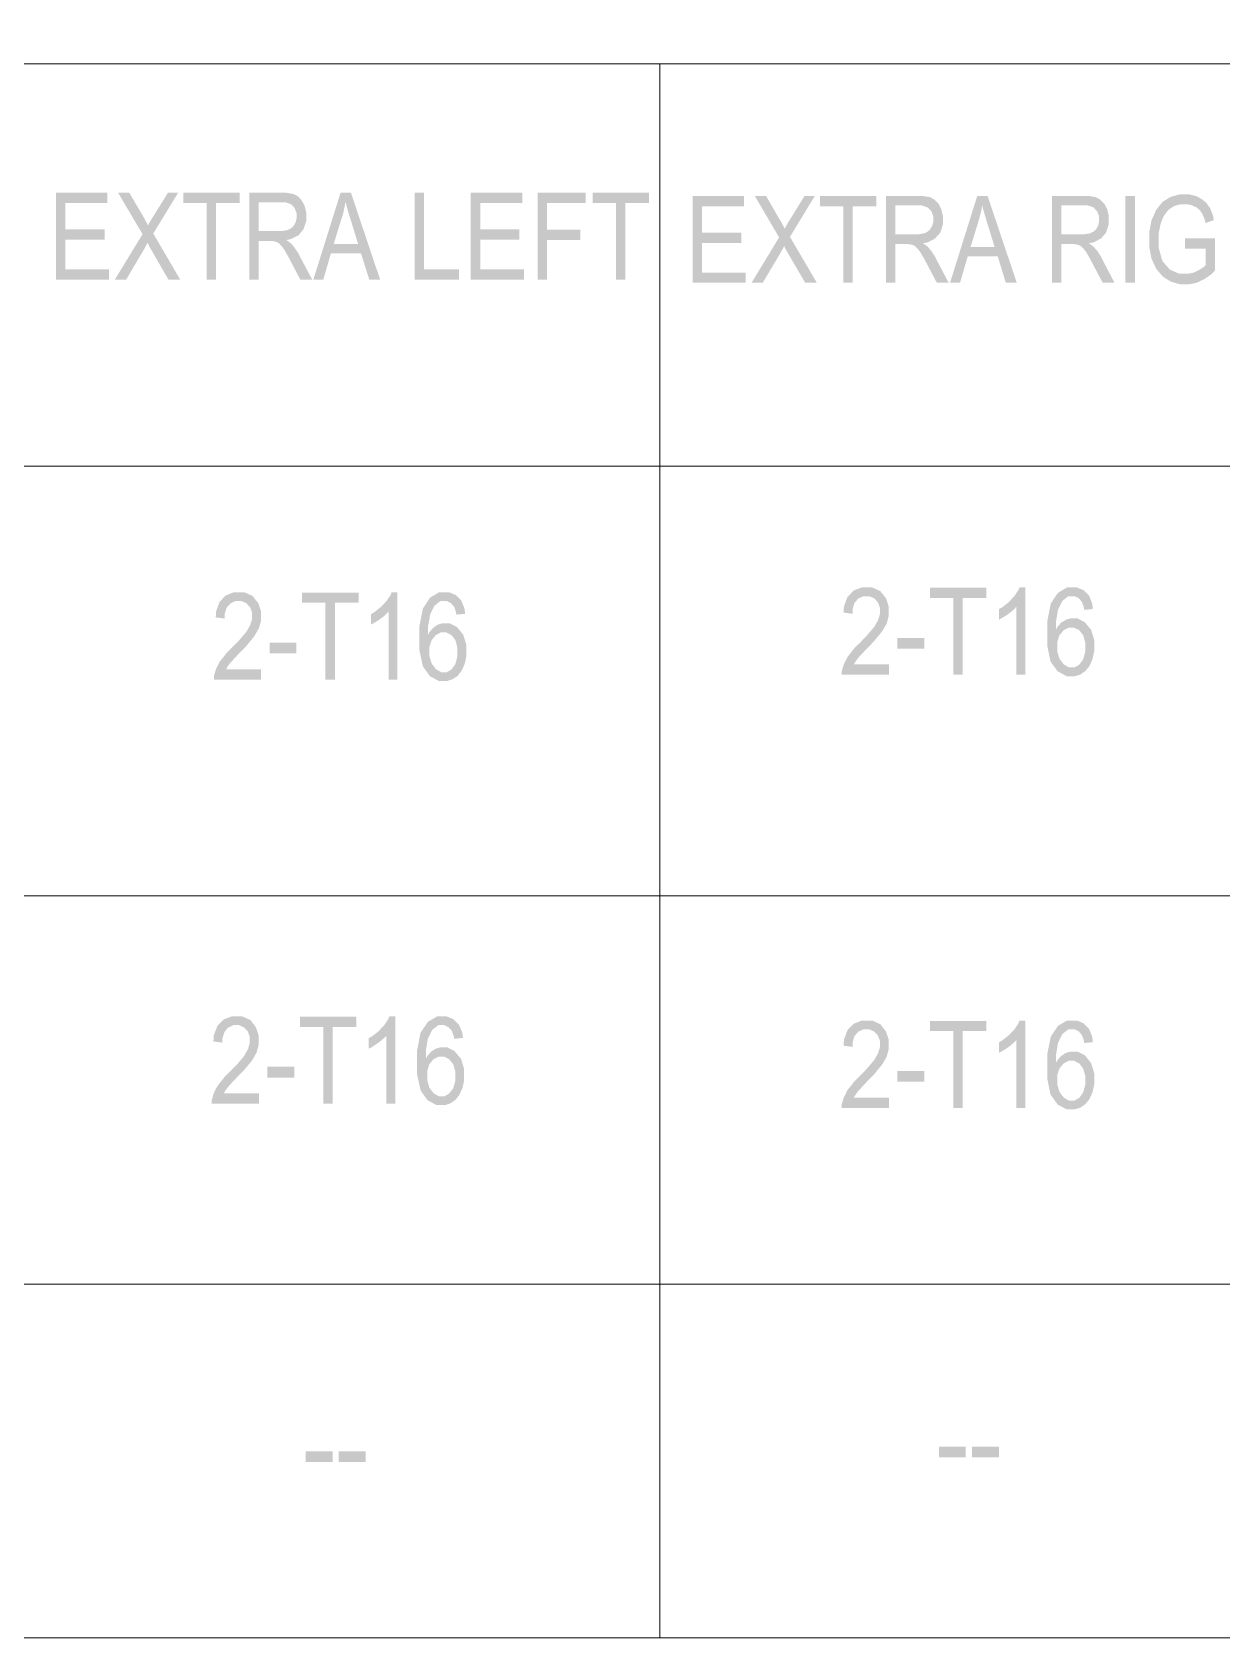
# Model space of a CAD drawing. Header units: millimetres. Extents: x 51.5 to 74.8, y 0.8 to 17.2.
# Drawn here: x 65.561 to 66.636, y 14.531 to 15.981 of the extents above; entities that cross this region are included whole.
import ezdxf

# ---------------------------------------------------------------- set-up
doc = ezdxf.new("R2010")
doc.units = ezdxf.units.MM
doc.layers.add('PDF_Geomertry', color=7, linetype='Continuous')
doc.layers.add('PDF_Solid Fills', color=7, linetype='Continuous')

msp = doc.modelspace()

# ---------------------------------------------------------------- hatches: boundary and pattern name
at = {"layer": 'PDF_Solid Fills', "transparency": 33554559}
for points in [[(65.5829, 15.7577), (65.5829, 15.8362), (65.6294, 15.8362), (65.6294, 15.827), (65.5913, 15.827), (65.5913, 15.803), (65.627, 15.803), (65.627, 15.7937), (65.5913, 15.7937), (65.5913, 15.767), (65.6309, 15.767), (65.6309, 15.7577)], [(65.6361, 15.7577), (65.6611, 15.7987), (65.639, 15.8362), (65.6491, 15.8362), (65.6609, 15.8161), (65.6627, 15.813), (65.6652, 15.8083), (65.6661, 15.8065), (65.667, 15.8086), (65.6697, 15.813), (65.6712, 15.8154), (65.6841, 15.8362), (65.6933, 15.8362), (65.6708, 15.7993), (65.6951, 15.7577), (65.6845, 15.7577), (65.6683, 15.7858), (65.6677, 15.7869), (65.6663, 15.7895), (65.6657, 15.7909), (65.6645, 15.7888), (65.663, 15.7859), (65.6625, 15.7851), (65.6463, 15.7577)], [(65.7191, 15.7577), (65.7191, 15.827), (65.6979, 15.827), (65.6979, 15.8362), (65.7488, 15.8362), (65.7488, 15.827), (65.7276, 15.827), (65.7276, 15.7577)], [(65.9069, 15.7577), (65.9069, 15.8362), (65.9154, 15.8362), (65.9154, 15.767), (65.947, 15.767), (65.947, 15.7577)], [(65.9576, 15.7577), (65.9576, 15.8362), (66.0041, 15.8362), (66.0041, 15.827), (65.9661, 15.827), (65.9661, 15.803), (66.0016, 15.803), (66.0016, 15.7937), (65.9661, 15.7937), (65.9661, 15.767), (66.0057, 15.767), (66.0057, 15.7577)], [(66.018, 15.7577), (66.018, 15.8362), (66.0613, 15.8362), (66.0613, 15.827), (66.0265, 15.827), (66.0265, 15.8027), (66.0566, 15.8027), (66.0566, 15.7934), (66.0265, 15.7934), (66.0265, 15.7577)], [(66.0887, 15.7577), (66.0887, 15.827), (66.0676, 15.827), (66.0676, 15.8362), (66.1186, 15.8362), (66.1186, 15.827), (66.0972, 15.827), (66.0972, 15.7577)], [(66.158, 15.7548), (66.158, 15.8333), (66.2045, 15.8333), (66.2045, 15.824), (66.1665, 15.824), (66.1665, 15.8001), (66.202, 15.8001), (66.202, 15.7908), (66.1665, 15.7908), (66.1665, 15.7641), (66.2059, 15.7641), (66.2059, 15.7548)], [(66.2112, 15.7548), (66.2361, 15.7958), (66.2141, 15.8333), (66.2243, 15.8333), (66.2359, 15.8131), (66.2379, 15.8101), (66.2404, 15.8052), (66.2411, 15.8036), (66.2422, 15.8056), (66.2447, 15.8101), (66.2462, 15.8124), (66.2591, 15.8333), (66.2684, 15.8333), (66.2459, 15.7963), (66.2702, 15.7548), (66.2597, 15.7548), (66.2434, 15.7827), (66.2427, 15.784), (66.2413, 15.7865), (66.2407, 15.788), (66.2397, 15.7859), (66.238, 15.783), (66.2376, 15.7822), (66.2213, 15.7548)], [(66.2941, 15.7548), (66.2941, 15.824), (66.2729, 15.824), (66.2729, 15.8333), (66.324, 15.8333), (66.324, 15.824), (66.3026, 15.824), (66.3026, 15.7548)], [(66.6026, 15.7856), (66.6026, 15.7949), (66.6298, 15.7949), (66.6298, 15.7658), (66.6268, 15.7627), (66.6202, 15.7581), (66.6169, 15.7566), (66.6136, 15.7549), (66.6066, 15.7534), (66.6032, 15.7534), (66.5984, 15.7534), (66.5901, 15.7558), (66.5863, 15.7581), (66.5826, 15.7605), (66.5768, 15.7674), (66.5747, 15.7719), (66.5725, 15.7765), (66.5704, 15.7873), (66.5704, 15.7937), (66.5704, 15.8001), (66.5725, 15.8113), (66.5747, 15.8161), (66.5768, 15.8208), (66.5825, 15.8279), (66.5861, 15.8301), (66.5895, 15.8323), (66.5979, 15.8347), (66.6026, 15.8347), (66.6062, 15.8347), (66.6123, 15.8333), (66.615, 15.832), (66.6176, 15.8306), (66.622, 15.827), (66.6237, 15.8245), (66.6254, 15.8222), (66.628, 15.8156), (66.6288, 15.8113), (66.6212, 15.8088), (66.6205, 15.8122), (66.6184, 15.817), (66.6173, 15.8187), (66.6161, 15.8204), (66.613, 15.823), (66.6111, 15.8238), (66.6091, 15.8248), (66.6048, 15.8258), (66.6025, 15.8258), (66.5988, 15.8258), (66.5929, 15.8241), (66.5902, 15.8223), (66.5877, 15.8206), (66.5837, 15.8154), (66.5822, 15.8118), (66.5807, 15.8081), (66.579, 15.7994), (66.579, 15.7943), (66.579, 15.7863), (66.5823, 15.7745), (66.5857, 15.7706), (66.589, 15.7668), (66.5976, 15.7629), (66.6029, 15.7629), (66.6054, 15.7629), (66.6105, 15.764), (66.6132, 15.7652), (66.6158, 15.7665), (66.62, 15.7693), (66.6215, 15.7709), (66.6215, 15.7856)], [(65.7682, 15.4058), (65.7682, 15.3965), (65.7257, 15.3965), (65.7255, 15.3994), (65.7273, 15.4056), (65.729, 15.4091), (65.7308, 15.4126), (65.7373, 15.4208), (65.742, 15.4255), (65.7476, 15.4311), (65.755, 15.4397), (65.7566, 15.4426), (65.7583, 15.4456), (65.7601, 15.4512), (65.7601, 15.4538), (65.7601, 15.4569), (65.7583, 15.4618), (65.7565, 15.4636), (65.7548, 15.4655), (65.7505, 15.4674), (65.7479, 15.4674), (65.7451, 15.4674), (65.7407, 15.4654), (65.7388, 15.4633), (65.737, 15.4613), (65.7352, 15.4554), (65.7352, 15.4516), (65.7272, 15.4526), (65.7276, 15.4583), (65.7308, 15.4668), (65.7336, 15.4697), (65.7363, 15.4724), (65.7436, 15.4754), (65.7482, 15.4754), (65.753, 15.4754), (65.7605, 15.472), (65.763, 15.4687), (65.7657, 15.4654), (65.7682, 15.4579), (65.7682, 15.4536), (65.7682, 15.4498), (65.7662, 15.4427), (65.7641, 15.4393), (65.7622, 15.4358), (65.7547, 15.4266), (65.7491, 15.4209), (65.7457, 15.4173), (65.7411, 15.4123), (65.74, 15.4111), (65.739, 15.4098), (65.7373, 15.4072), (65.7366, 15.4058)], [(65.8263, 15.3965), (65.8263, 15.4658), (65.8051, 15.4658), (65.8051, 15.4751), (65.8562, 15.4751), (65.8562, 15.4658), (65.8348, 15.4658), (65.8348, 15.3965)], [(65.8912, 15.3965), (65.8833, 15.3965), (65.8833, 15.4579), (65.8819, 15.4563), (65.8783, 15.453), (65.8759, 15.4513), (65.8737, 15.4497), (65.8694, 15.4472), (65.8676, 15.4463), (65.8676, 15.4556), (65.8708, 15.4576), (65.8766, 15.4622), (65.8791, 15.4648), (65.8816, 15.4676), (65.8851, 15.4727), (65.8861, 15.4754), (65.8912, 15.4754)], [(66.3354, 15.4102), (66.3354, 15.4009), (66.2927, 15.4009), (66.2926, 15.4037), (66.2944, 15.4099), (66.2962, 15.4134), (66.2979, 15.417), (66.3044, 15.4252), (66.3093, 15.4299), (66.3147, 15.4355), (66.322, 15.444), (66.3237, 15.447), (66.3254, 15.4499), (66.3272, 15.4556), (66.3272, 15.4583), (66.3272, 15.4612), (66.3254, 15.4661), (66.3237, 15.468), (66.3219, 15.4699), (66.3176, 15.4718), (66.315, 15.4718), (66.3122, 15.4718), (66.3077, 15.4697), (66.3059, 15.4677), (66.3041, 15.4656), (66.3025, 15.4598), (66.3025, 15.4559), (66.2943, 15.457), (66.2947, 15.4626), (66.2979, 15.4712), (66.3007, 15.474), (66.3034, 15.4769), (66.3108, 15.4797), (66.3152, 15.4797), (66.3202, 15.4797), (66.3276, 15.4763), (66.3302, 15.473), (66.3327, 15.4698), (66.3352, 15.4622), (66.3352, 15.458), (66.3352, 15.4543), (66.3333, 15.447), (66.3313, 15.4436), (66.3293, 15.4402), (66.3218, 15.4311), (66.3162, 15.4252), (66.3127, 15.4216), (66.3082, 15.4168), (66.307, 15.4154), (66.3061, 15.4141), (66.3044, 15.4115), (66.3037, 15.4102)], [(66.3934, 15.4009), (66.3934, 15.4701), (66.3723, 15.4701), (66.3723, 15.4794), (66.4233, 15.4794), (66.4233, 15.4701), (66.4019, 15.4701), (66.4019, 15.4009)], [(66.4584, 15.4009), (66.4504, 15.4009), (66.4504, 15.4623), (66.4491, 15.4606), (66.4454, 15.4574), (66.4432, 15.4558), (66.4408, 15.4541), (66.4366, 15.4516), (66.4347, 15.4506), (66.4347, 15.4601), (66.4379, 15.4619), (66.4437, 15.4665), (66.4462, 15.4693), (66.4487, 15.4719), (66.4522, 15.4772), (66.4533, 15.4797), (66.4584, 15.4797)], [(65.7662, 15.0227), (65.7662, 15.0136), (65.7236, 15.0136), (65.7236, 15.0163), (65.7252, 15.0226), (65.727, 15.0261), (65.7288, 15.0295), (65.7354, 15.0379), (65.7401, 15.0426), (65.7457, 15.048), (65.7529, 15.0566), (65.7545, 15.0597), (65.7563, 15.0626), (65.758, 15.0683), (65.758, 15.0708), (65.758, 15.0738), (65.7562, 15.0787), (65.7545, 15.0806), (65.7527, 15.0824), (65.7484, 15.0844), (65.7459, 15.0844), (65.7432, 15.0844), (65.7386, 15.0823), (65.7368, 15.0804), (65.7351, 15.0783), (65.7333, 15.0724), (65.7333, 15.0686), (65.7251, 15.0697), (65.7255, 15.0752), (65.7287, 15.0837), (65.7315, 15.0866), (65.7343, 15.0895), (65.7416, 15.0923), (65.7461, 15.0923), (65.7511, 15.0923), (65.7586, 15.089), (65.7611, 15.0856), (65.7636, 15.0823), (65.7661, 15.0748), (65.7661, 15.0706), (65.7661, 15.0669), (65.7641, 15.0597), (65.7622, 15.0562), (65.7602, 15.0527), (65.7526, 15.0436), (65.747, 15.0379), (65.7436, 15.0343), (65.739, 15.0294), (65.738, 15.028), (65.7369, 15.0268), (65.7352, 15.0241), (65.7347, 15.0227)], [(65.8244, 15.0136), (65.8244, 15.0827), (65.8032, 15.0827), (65.8032, 15.092), (65.8541, 15.092), (65.8541, 15.0827), (65.8329, 15.0827), (65.8329, 15.0136)], [(65.8893, 15.0136), (65.8813, 15.0136), (65.8813, 15.0748), (65.88, 15.0733), (65.8762, 15.0701), (65.874, 15.0684), (65.8716, 15.0668), (65.8675, 15.0641), (65.8655, 15.0633), (65.8655, 15.0727), (65.8688, 15.0745), (65.8745, 15.0791), (65.877, 15.0818), (65.8795, 15.0845), (65.883, 15.0898), (65.8841, 15.0923), (65.8893, 15.0923)], [(66.3354, 15.019), (66.3354, 15.0097), (66.2927, 15.0097), (66.2926, 15.0126), (66.2944, 15.0188), (66.2962, 15.0223), (66.2979, 15.0258), (66.3044, 15.034), (66.3093, 15.0387), (66.3147, 15.0443), (66.322, 15.0529), (66.3237, 15.0558), (66.3254, 15.0588), (66.3272, 15.0644), (66.3272, 15.067), (66.3272, 15.0701), (66.3254, 15.0749), (66.3237, 15.0768), (66.3219, 15.0787), (66.3176, 15.0806), (66.315, 15.0806), (66.3122, 15.0806), (66.3077, 15.0786), (66.3059, 15.0765), (66.3041, 15.0745), (66.3025, 15.0686), (66.3025, 15.0648), (66.2943, 15.0658), (66.2947, 15.0715), (66.2979, 15.0799), (66.3007, 15.0829), (66.3034, 15.0856), (66.3108, 15.0886), (66.3152, 15.0886), (66.3202, 15.0886), (66.3276, 15.0852), (66.3302, 15.0819), (66.3327, 15.0786), (66.3352, 15.0711), (66.3352, 15.0668), (66.3352, 15.063), (66.3333, 15.0559), (66.3313, 15.0524), (66.3293, 15.049), (66.3218, 15.0398), (66.3162, 15.0341), (66.3127, 15.0305), (66.3082, 15.0255), (66.307, 15.0243), (66.3061, 15.0229), (66.3044, 15.0204), (66.3037, 15.019)], [(66.3934, 15.0097), (66.3934, 15.079), (66.3723, 15.079), (66.3723, 15.0883), (66.4233, 15.0883), (66.4233, 15.079), (66.4019, 15.079), (66.4019, 15.0097)], [(66.4584, 15.0097), (66.4504, 15.0097), (66.4504, 15.0711), (66.4491, 15.0695), (66.4454, 15.0662), (66.4432, 15.0645), (66.4408, 15.0629), (66.4366, 15.0604), (66.4347, 15.0595), (66.4347, 15.0688), (66.4379, 15.0708), (66.4437, 15.0754), (66.4462, 15.078), (66.4487, 15.0806), (66.4522, 15.0859), (66.4533, 15.0886), (66.4584, 15.0886)]]:
    msp.add_hatch(color=256, dxfattribs=at).paths.add_polyline_path(points)
h = msp.add_hatch(color=256, dxfattribs=at)
h.paths.add_polyline_path([(65.7575, 15.7577), (65.7575, 15.8362), (65.7861, 15.8362), (65.7905, 15.8362), (65.797, 15.8351), (65.7993, 15.8341), (65.8013, 15.833), (65.8048, 15.8293), (65.8062, 15.8268), (65.8076, 15.8241), (65.809, 15.8183), (65.809, 15.8149), (65.809, 15.8105), (65.8066, 15.8033), (65.8043, 15.8005), (65.802, 15.7977), (65.7952, 15.7943), (65.7909, 15.7934), (65.7926, 15.7924), (65.7954, 15.7902), (65.7963, 15.7891), (65.7982, 15.7869), (65.8015, 15.7819), (65.803, 15.7791), (65.8143, 15.7577), (65.8036, 15.7577), (65.795, 15.7741), (65.7925, 15.7788), (65.7887, 15.7854), (65.7873, 15.787), (65.7861, 15.7887), (65.7837, 15.7909), (65.7825, 15.7915), (65.7812, 15.792), (65.778, 15.7926), (65.7758, 15.7926), (65.7659, 15.7926), (65.7659, 15.7577)])
h.paths.add_polyline_path([(65.7659, 15.8016), (65.7844, 15.8016), (65.7873, 15.8016), (65.7919, 15.8024), (65.7934, 15.8031), (65.795, 15.8038), (65.7975, 15.8061), (65.7984, 15.8077), (65.7993, 15.8093), (65.8002, 15.8129), (65.8002, 15.8148), (65.8002, 15.8179), (65.7984, 15.8224), (65.7968, 15.8243), (65.795, 15.8259), (65.7898, 15.8276), (65.7863, 15.8276), (65.7659, 15.8276)])
h = msp.add_hatch(color=256, dxfattribs=at)
h.paths.add_polyline_path([(65.8154, 15.7577), (65.84, 15.8362), (65.8493, 15.8362), (65.8757, 15.7577), (65.8659, 15.7577), (65.8584, 15.7815), (65.8313, 15.7815), (65.8244, 15.7577)])
h.paths.add_polyline_path([(65.8338, 15.7899), (65.8558, 15.7899), (65.8491, 15.8118), (65.8475, 15.8168), (65.8452, 15.8248), (65.8445, 15.828), (65.8438, 15.8243), (65.8422, 15.8168), (65.8409, 15.813)])
h = msp.add_hatch(color=256, dxfattribs=at)
h.paths.add_polyline_path([(66.3326, 15.7548), (66.3326, 15.8333), (66.3611, 15.8333), (66.3655, 15.8333), (66.3722, 15.8322), (66.3743, 15.8311), (66.3765, 15.8299), (66.38, 15.8263), (66.3813, 15.8238), (66.3826, 15.8212), (66.384, 15.8154), (66.384, 15.8119), (66.384, 15.8074), (66.3818, 15.8002), (66.3794, 15.7976), (66.377, 15.7948), (66.3704, 15.7913), (66.3659, 15.7905), (66.3677, 15.7894), (66.3705, 15.7873), (66.3713, 15.7862), (66.3733, 15.784), (66.3766, 15.779), (66.378, 15.7762), (66.3893, 15.7548), (66.3786, 15.7548), (66.37, 15.7711), (66.3675, 15.7759), (66.3637, 15.7823), (66.3625, 15.784), (66.3612, 15.7856), (66.3587, 15.788), (66.3576, 15.7886), (66.3563, 15.7891), (66.353, 15.7897), (66.3509, 15.7897), (66.3411, 15.7897), (66.3411, 15.7548)])
h.paths.add_polyline_path([(66.3411, 15.7987), (66.3594, 15.7987), (66.3625, 15.7987), (66.367, 15.7994), (66.3686, 15.8002), (66.3701, 15.8009), (66.3726, 15.8031), (66.3734, 15.8047), (66.3744, 15.8063), (66.3754, 15.8098), (66.3754, 15.8119), (66.3754, 15.8149), (66.3736, 15.8195), (66.3718, 15.8212), (66.3701, 15.823), (66.365, 15.8247), (66.3615, 15.8247), (66.3411, 15.8247)])
h = msp.add_hatch(color=256, dxfattribs=at)
h.paths.add_polyline_path([(66.3905, 15.7548), (66.4151, 15.8333), (66.4244, 15.8333), (66.4508, 15.7548), (66.4409, 15.7548), (66.4336, 15.7786), (66.4065, 15.7786), (66.3995, 15.7548)])
h.paths.add_polyline_path([(66.409, 15.787), (66.4308, 15.787), (66.4241, 15.8088), (66.4226, 15.8138), (66.4202, 15.8219), (66.4195, 15.8251), (66.419, 15.8213), (66.4172, 15.8138), (66.4161, 15.8101)])
h = msp.add_hatch(color=256, dxfattribs=at)
h.paths.add_polyline_path([(66.4825, 15.7548), (66.4825, 15.8333), (66.5109, 15.8333), (66.5154, 15.8333), (66.522, 15.8322), (66.5241, 15.8311), (66.5262, 15.8299), (66.5298, 15.8263), (66.5311, 15.8238), (66.5325, 15.8212), (66.5338, 15.8154), (66.5338, 15.8119), (66.5338, 15.8074), (66.5315, 15.8002), (66.5293, 15.7976), (66.5269, 15.7948), (66.5202, 15.7913), (66.5158, 15.7905), (66.5176, 15.7894), (66.5202, 15.7873), (66.5212, 15.7862), (66.5232, 15.784), (66.5265, 15.779), (66.5279, 15.7762), (66.5391, 15.7548), (66.5284, 15.7548), (66.5198, 15.7711), (66.5173, 15.7759), (66.5136, 15.7823), (66.5123, 15.784), (66.5111, 15.7856), (66.5086, 15.788), (66.5073, 15.7886), (66.5062, 15.7891), (66.5029, 15.7897), (66.5007, 15.7897), (66.4909, 15.7897), (66.4909, 15.7548)])
h.paths.add_polyline_path([(66.4909, 15.7987), (66.5093, 15.7987), (66.5123, 15.7987), (66.5168, 15.7994), (66.5184, 15.8002), (66.52, 15.8009), (66.5225, 15.8031), (66.5233, 15.8047), (66.5243, 15.8063), (66.5251, 15.8098), (66.5251, 15.8119), (66.5251, 15.8149), (66.5234, 15.8195), (66.5216, 15.8212), (66.52, 15.823), (66.5147, 15.8247), (66.5113, 15.8247), (66.4909, 15.8247)])
h = msp.add_hatch(color=256, dxfattribs=at)
h.paths.add_polyline_path([(65.9525, 15.4559), (65.9447, 15.4551), (65.944, 15.4581), (65.9425, 15.4624), (65.9413, 15.4637), (65.9397, 15.4655), (65.9359, 15.4674), (65.9337, 15.4674), (65.9302, 15.4674), (65.9247, 15.4631), (65.9226, 15.4588), (65.9209, 15.4552), (65.919, 15.4443), (65.919, 15.437), (65.9204, 15.4395), (65.9238, 15.4434), (65.9259, 15.4448), (65.9279, 15.4461), (65.9323, 15.4474), (65.9345, 15.4474), (65.9384, 15.4474), (65.9451, 15.444), (65.948, 15.4405), (65.9508, 15.437), (65.9537, 15.4277), (65.9537, 15.422), (65.9537, 15.418), (65.9522, 15.4109), (65.9508, 15.4077), (65.9494, 15.4045), (65.9457, 15.3998), (65.9434, 15.3983), (65.9412, 15.3968), (65.9362, 15.3952), (65.9336, 15.3952), (65.9287, 15.3952), (65.9207, 15.3995), (65.9175, 15.404), (65.9143, 15.4084), (65.9112, 15.423), (65.9112, 15.4333), (65.9112, 15.4447), (65.9144, 15.4608), (65.9176, 15.4656), (65.9208, 15.4705), (65.9291, 15.4754), (65.9341, 15.4754), (65.9379, 15.4754), (65.944, 15.4729), (65.9465, 15.4704), (65.949, 15.4679), (65.9519, 15.4606)])
h.paths.add_polyline_path([(65.9202, 15.422), (65.9202, 15.4177), (65.9223, 15.4109), (65.9243, 15.4083), (65.9262, 15.4058), (65.9309, 15.4031), (65.9336, 15.4031), (65.9359, 15.4031), (65.9401, 15.4055), (65.9419, 15.408), (65.9437, 15.4105), (65.9455, 15.4172), (65.9455, 15.4213), (65.9455, 15.4256), (65.9437, 15.432), (65.9419, 15.4344), (65.9401, 15.4366), (65.9357, 15.439), (65.933, 15.439), (65.9305, 15.439), (65.9259, 15.4366), (65.9241, 15.4344), (65.9222, 15.432), (65.9202, 15.4259)])
h = msp.add_hatch(color=256, dxfattribs=at)
h.paths.add_polyline_path([(66.5195, 15.4602), (66.5118, 15.4594), (66.5112, 15.4624), (66.5095, 15.4668), (66.5084, 15.468), (66.5069, 15.4699), (66.503, 15.4718), (66.5008, 15.4718), (66.4973, 15.4718), (66.4919, 15.4674), (66.4898, 15.4633), (66.488, 15.4595), (66.4862, 15.4486), (66.4861, 15.4413), (66.4875, 15.444), (66.4909, 15.4479), (66.493, 15.4491), (66.4951, 15.4505), (66.4994, 15.4518), (66.5018, 15.4518), (66.5055, 15.4518), (66.5122, 15.4483), (66.5151, 15.4448), (66.5179, 15.4415), (66.5208, 15.4322), (66.5208, 15.4263), (66.5208, 15.4224), (66.5193, 15.4152), (66.5179, 15.412), (66.5165, 15.4088), (66.5127, 15.4041), (66.5105, 15.4026), (66.5083, 15.4011), (66.5033, 15.3995), (66.5007, 15.3995), (66.4958, 15.3995), (66.4877, 15.404), (66.4845, 15.4083), (66.4813, 15.4127), (66.4783, 15.4273), (66.4783, 15.4376), (66.4783, 15.449), (66.4815, 15.4652), (66.4847, 15.4701), (66.488, 15.4748), (66.4962, 15.4797), (66.5013, 15.4797), (66.505, 15.4797), (66.5111, 15.4772), (66.5136, 15.4747), (66.5161, 15.4722), (66.519, 15.4649)])
h.paths.add_polyline_path([(66.4873, 15.4263), (66.4873, 15.422), (66.4894, 15.4152), (66.4913, 15.4127), (66.4934, 15.4101), (66.498, 15.4074), (66.5007, 15.4074), (66.503, 15.4074), (66.5072, 15.4099), (66.509, 15.4123), (66.5108, 15.4148), (66.5126, 15.4215), (66.5126, 15.4258), (66.5126, 15.4299), (66.5108, 15.4365), (66.509, 15.4387), (66.5072, 15.4411), (66.5027, 15.4433), (66.5001, 15.4433), (66.4976, 15.4433), (66.4932, 15.4411), (66.4912, 15.4387), (66.4893, 15.4365), (66.4873, 15.4302)])
h = msp.add_hatch(color=256, dxfattribs=at)
h.paths.add_polyline_path([(65.9505, 15.0729), (65.9426, 15.072), (65.942, 15.0751), (65.9404, 15.0794), (65.9393, 15.0806), (65.9377, 15.0824), (65.9338, 15.0844), (65.9318, 15.0844), (65.9283, 15.0844), (65.9227, 15.0801), (65.9207, 15.0758), (65.9188, 15.0722), (65.917, 15.0612), (65.917, 15.054), (65.9184, 15.0566), (65.9218, 15.0605), (65.9238, 15.0618), (65.9259, 15.0631), (65.9302, 15.0644), (65.9326, 15.0644), (65.9363, 15.0644), (65.943, 15.0609), (65.9459, 15.0574), (65.9488, 15.054), (65.9516, 15.0448), (65.9516, 15.039), (65.9516, 15.0349), (65.9502, 15.0279), (65.9487, 15.0247), (65.9473, 15.0215), (65.9437, 15.0168), (65.9413, 15.0152), (65.9391, 15.0137), (65.9343, 15.0122), (65.9315, 15.0122), (65.9266, 15.0122), (65.9186, 15.0166), (65.9154, 15.0209), (65.9123, 15.0254), (65.9091, 15.0399), (65.9091, 15.0502), (65.9091, 15.0616), (65.9123, 15.0779), (65.9157, 15.0827), (65.9188, 15.0874), (65.9272, 15.0923), (65.9322, 15.0923), (65.9358, 15.0923), (65.9419, 15.0898), (65.9444, 15.0873), (65.9469, 15.0848), (65.95, 15.0776)])
h.paths.add_polyline_path([(65.9183, 15.039), (65.9183, 15.0347), (65.9202, 15.0279), (65.9222, 15.0252), (65.9243, 15.0227), (65.9288, 15.0201), (65.9315, 15.0201), (65.9338, 15.0201), (65.938, 15.0226), (65.9398, 15.0249), (65.9418, 15.0274), (65.9436, 15.0341), (65.9436, 15.0384), (65.9436, 15.0426), (65.9418, 15.049), (65.94, 15.0513), (65.938, 15.0537), (65.9337, 15.0559), (65.9311, 15.0559), (65.9284, 15.0559), (65.924, 15.0537), (65.922, 15.0513), (65.9201, 15.0491), (65.9183, 15.0429)])
h = msp.add_hatch(color=256, dxfattribs=at)
h.paths.add_polyline_path([(66.5195, 15.069), (66.5118, 15.0683), (66.5112, 15.0713), (66.5095, 15.0755), (66.5084, 15.0769), (66.5069, 15.0787), (66.503, 15.0806), (66.5008, 15.0806), (66.4973, 15.0806), (66.4919, 15.0763), (66.4898, 15.072), (66.488, 15.0683), (66.4862, 15.0574), (66.4861, 15.0502), (66.4875, 15.0527), (66.4909, 15.0566), (66.493, 15.058), (66.4951, 15.0593), (66.4994, 15.0606), (66.5018, 15.0606), (66.5055, 15.0606), (66.5122, 15.0572), (66.5151, 15.0537), (66.5179, 15.0502), (66.5208, 15.0409), (66.5208, 15.0351), (66.5208, 15.0312), (66.5193, 15.0241), (66.5179, 15.0209), (66.5165, 15.0177), (66.5127, 15.013), (66.5105, 15.0115), (66.5083, 15.0099), (66.5033, 15.0084), (66.5007, 15.0084), (66.4958, 15.0084), (66.4877, 15.0127), (66.4845, 15.0172), (66.4813, 15.0216), (66.4783, 15.0362), (66.4783, 15.0465), (66.4783, 15.0579), (66.4815, 15.074), (66.4847, 15.0788), (66.488, 15.0837), (66.4962, 15.0886), (66.5013, 15.0886), (66.505, 15.0886), (66.5111, 15.0861), (66.5136, 15.0836), (66.5161, 15.0811), (66.519, 15.0738)])
h.paths.add_polyline_path([(66.4873, 15.0352), (66.4873, 15.0309), (66.4894, 15.0241), (66.4913, 15.0215), (66.4934, 15.0188), (66.498, 15.0163), (66.5007, 15.0163), (66.503, 15.0163), (66.5072, 15.0187), (66.509, 15.0212), (66.5108, 15.0237), (66.5126, 15.0304), (66.5126, 15.0345), (66.5126, 15.0387), (66.5108, 15.0452), (66.509, 15.0476), (66.5072, 15.0498), (66.5027, 15.0522), (66.5001, 15.0522), (66.4976, 15.0522), (66.4932, 15.0498), (66.4912, 15.0476), (66.4893, 15.0452), (66.4873, 15.0391)])

# ---------------------------------------------------------------- linework, layer by layer
at = {"layer": 'PDF_Geomertry', "lineweight": 0}
for points in [[(69.8065, 16.3158), (69.8065, 14.5311), (62.4775, 14.5311), (62.4775, 16.3158), (69.8065, 16.3158), (69.8065, 14.8505), (62.4775, 14.8505)], [(63.0062, 15.9524), (69.8065, 15.9524)], [(66.1283, 15.9524), (66.1283, 14.5311)], [(62.4775, 15.2012), (69.8065, 15.2012)], [(62.4775, 14.5311), (69.8065, 14.5311)]]:
    msp.add_lwpolyline(points, dxfattribs=at)
for points in [[(69.8065, 15.5891), (62.4775, 15.5891)], [(69.8065, 14.8505), (62.4775, 14.8505)], [(69.8065, 14.5311), (62.4775, 14.5311)]]:
    msp.add_lwpolyline(points, close=True, dxfattribs=at)
at = {"layer": 'PDF_Solid Fills', "transparency": 33554559}
for points in [[(66.549, 15.7548), (66.549, 15.8333), (66.5575, 15.7548), (66.5575, 15.8333)], [(65.7758, 15.4201), (65.7758, 15.4298), (65.8001, 15.4201), (65.8001, 15.4298)], [(66.343, 15.4245), (66.343, 15.4341), (66.3672, 15.4245), (66.3672, 15.4341)], [(65.7738, 15.037), (65.7738, 15.0468), (65.7982, 15.037), (65.7982, 15.0468)], [(66.343, 15.0333), (66.343, 15.043), (66.3672, 15.0333), (66.3672, 15.043)], [(65.8086, 14.6898), (65.8086, 14.6995), (65.8327, 14.6898), (65.8327, 14.6995)], [(65.8384, 14.6898), (65.8384, 14.6995), (65.8627, 14.6898), (65.8627, 14.6995)], [(66.3805, 14.694), (66.3805, 14.7037), (66.4047, 14.694), (66.4047, 14.7037)], [(66.4104, 14.694), (66.4104, 14.7037), (66.4347, 14.694), (66.4347, 14.7037)]]:
    msp.add_solid(points, dxfattribs=at)

doc.saveas('drawing.dxf')
